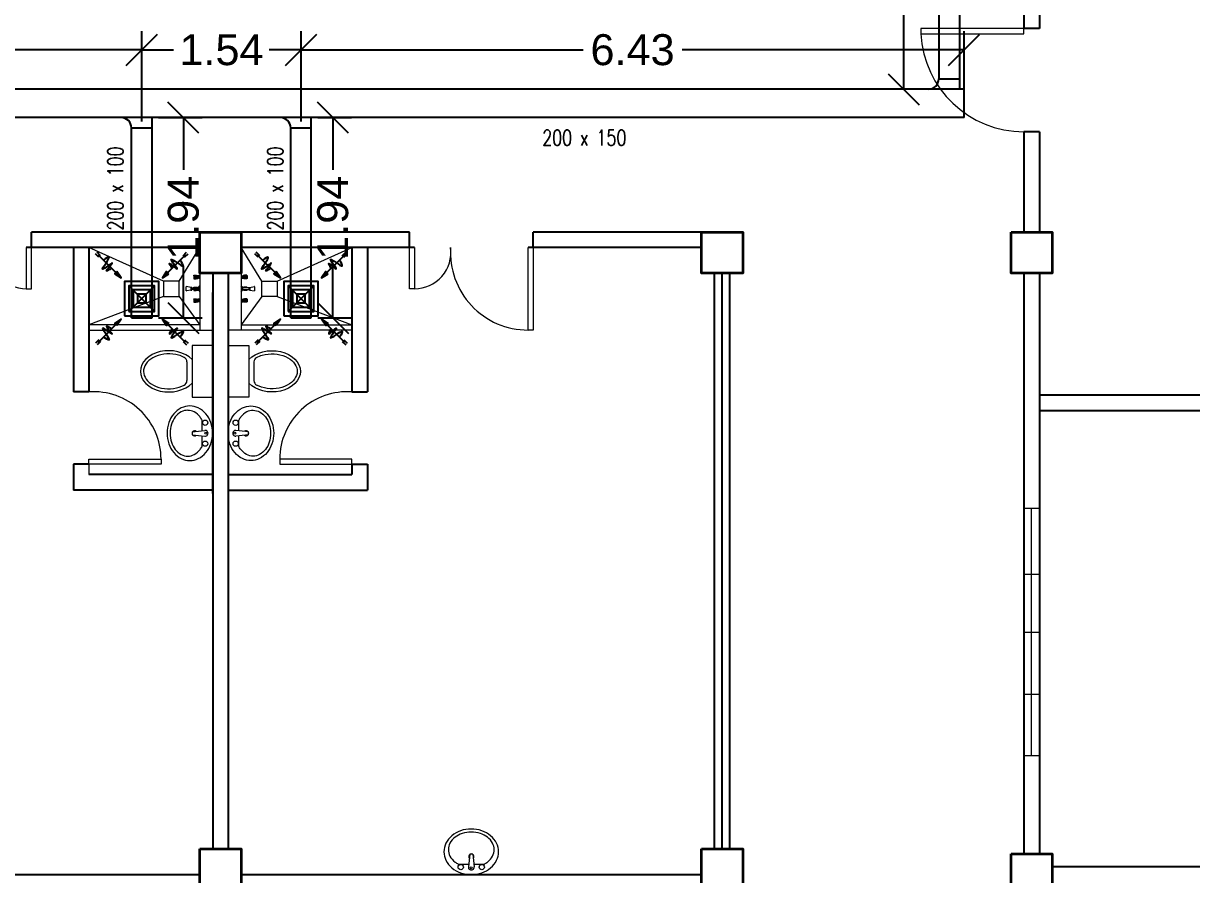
# Model space of a CAD drawing. Header units: millimetres. Extents: x 3 to 434, y 1 to 233.
# Drawn here: x 277.46 to 288.79, y 121.24 to 129.49 of the extents above; entities that cross this region are included whole.
import ezdxf

# ---------------------------------------------------------------- set-up
doc = ezdxf.new("R2010")
doc.units = ezdxf.units.MM
doc.header["$MEASUREMENT"] = 0
for name, color, linetype in [('AIR', 7, 'Continuous'), ('AIR-00', 8, 'Continuous'), ('AIR-03', 30, 'Continuous'), ('dimen', 7, 'Continuous'), ('ducting label', 7, 'Continuous'), ('exhaust', 1, 'Continuous')]:
    doc.layers.add(name, color=color, linetype=linetype)
doc.styles.add('Arch-Dim', font='simplex.shx', dxfattribs={"width": 0.75})
doc.styles.get("Standard").update_dxf_attribs({"font": 'arial.ttf'})
doc.dimstyles.new('Copy of dimension', dxfattribs={"dimtxt": 0.3, "dimasz": 0.3, "dimexe": 0.18, "dimexo": 0.0625, "dimgap": 0.09, "dimtad": 0, "dimzin": 0, "dimdsep": 46, "dimtxsty": 'Standard', "dimblk": 'OBLIQUE', "dimcen": 0.09, "dimclrd": 256, "dimclre": 256, "dimclrt": 256, "dimadec": 0, "dimazin": 0, "dimtfac": 1, "dimtofl": 0, "dimtmove": 0, "dimatfit": 3, "dimldrblk": 'OBLIQUE', "dimfxl": 1, "dimtolj": 1, "dimtzin": 0, "dimarcsym": 0})

# ---------------------------------------------------------------- blocks, each defined once
blk = doc.blocks.new('GRILL-C-IN')
at = {"layer": 'AIR-00', "ltscale": 3}
for p, q in [((-0.623, 0.601), (-0.674, 0.651)), ((-0.601, 0.623), (-0.651, 0.674)), ((-0.637, 0.637), (-0.3, 0.3)), ((0.637, 0.637), (0.3, 0.3)), ((0.601, 0.623), (0.651, 0.674)), ((0.623, 0.601), (0.674, 0.651)), ((-0.637, -0.637), (-0.3, -0.3)), ((0.637, -0.637), (0.3, -0.3)), ((-0.623, -0.601), (-0.674, -0.651)), ((-0.601, -0.623), (-0.651, -0.674)), ((0.601, -0.623), (0.651, -0.674)), ((0.623, -0.601), (0.674, -0.651))]:
    blk.add_line(p, q, dxfattribs=at)
at = {"layer": 'AIR-00', "color": 50}
for p, q in [((-0.188, 0.187), (0.187, -0.188)), ((0.187, 0.187), (-0.188, -0.188))]:
    blk.add_line(p, q, dxfattribs=at)
at = {"layer": 'AIR-00', "ltscale": 3}
for points in [[(-0.362, 0.393), (-0.393, 0.362), (-0.3, 0.3)], [(0.393, 0.362), (0.362, 0.393), (0.3, 0.3)], [(-0.362, -0.393), (-0.393, -0.362), (-0.3, -0.3)], [(0.393, -0.362), (0.362, -0.393), (0.3, -0.3)]]:
    blk.add_lwpolyline(points, close=True, dxfattribs=at)
at = {"layer": 'AIR-00', "color": 50}
for points in [[(-0.188, -0.188), (0.187, -0.188), (0.187, 0.187), (-0.188, 0.187)], [(-0.125, -0.125), (0.125, -0.125), (0.125, 0.125), (-0.125, 0.125)], [(-0.062, -0.062), (0.062, -0.062), (0.062, 0.062), (-0.062, 0.062)]]:
    blk.add_lwpolyline(points, close=True, dxfattribs=at)
at = {"layer": 'AIR-00', "ltscale": 3}
for points in [[(-0.441, 0.441), (-0.512, 0.404), (-0.432, 0.514), (-0.568, 0.43), (-0.477, 0.6), (-0.561, 0.561)], [(0.441, 0.441), (0.404, 0.512), (0.514, 0.432), (0.43, 0.568), (0.6, 0.477), (0.561, 0.561)], [(-0.441, -0.441), (-0.512, -0.404), (-0.432, -0.514), (-0.568, -0.43), (-0.477, -0.6), (-0.561, -0.561)], [(0.441, -0.441), (0.404, -0.512), (0.514, -0.432), (0.43, -0.568), (0.6, -0.477), (0.561, -0.561)]]:
    blk.add_spline(points, degree=3, dxfattribs=at)
for points in [[(-0.3, 0.3), (-0.362, 0.393), (-0.393, 0.362)], [(0.3, 0.3), (0.393, 0.362), (0.362, 0.393)], [(-0.3, -0.3), (-0.362, -0.393), (-0.393, -0.362)], [(0.3, -0.3), (0.393, -0.362), (0.362, -0.393)]]:
    blk.add_solid(points, dxfattribs=at)
at = {"layer": 'AIR-03', "color": 6}
blk.add_lwpolyline([(-0.25, -0.25), (0.25, -0.25), (0.25, 0.25), (-0.25, 0.25)], close=True, dxfattribs=at)
blk = doc.blocks.new('_Oblique')
at = {"color": 0, "linetype": 'ByBlock', "lineweight": -2}
blk.add_line((-0.5, -0.5), (0.5, 0.5), dxfattribs=at)
blk = doc.blocks.new('*D73')
at = {"layer": 'Defpoints', "color": 0, "transparency": 16777216}
for p in [(278.612, 129.233), (272.891, 128.715), (278.612, 128.477)]:
    blk.add_point(p, dxfattribs=at)
at = {"layer": 'dimen', "lineweight": -2, "transparency": 16777216}
for p, q in [((272.891, 128.777), (272.891, 129.413)), ((278.612, 128.54), (278.612, 129.413)), ((272.891, 129.233), (275.274, 129.233)), ((278.612, 129.233), (276.23, 129.233))]:
    blk.add_line(p, q, dxfattribs=at)
at = {"layer": 'dimen', "lineweight": -2, "transparency": 16777216, "xscale": 0.3, "yscale": 0.3, "zscale": 0.3, "rotation": 180}
blk.add_blockref('_Oblique', (272.891, 129.233), dxfattribs=at)
at = {"layer": 'dimen', "lineweight": -2, "transparency": 16777216, "xscale": 0.3, "yscale": 0.3, "zscale": 0.3}
blk.add_blockref('_Oblique', (278.612, 129.233), dxfattribs=at)
at = {"layer": 'dimen', "transparency": 16777216, "insert": (275.752, 129.233), "char_height": 0.3, "attachment_point": 5}
blk.add_mtext('\\A1;5.72', dxfattribs=at)
blk = doc.blocks.new('*D74')
at = {"layer": 'Defpoints', "color": 0, "transparency": 16777216}
for p in [(280.155, 129.233), (278.612, 128.477), (280.155, 128.477)]:
    blk.add_point(p, dxfattribs=at)
at = {"layer": 'dimen', "lineweight": -2, "transparency": 16777216}
for p, q in [((278.612, 128.54), (278.612, 129.413)), ((280.155, 128.54), (280.155, 129.413)), ((278.612, 129.233), (278.919, 129.233)), ((280.155, 129.233), (279.848, 129.233))]:
    blk.add_line(p, q, dxfattribs=at)
at = {"layer": 'dimen', "lineweight": -2, "transparency": 16777216, "xscale": 0.3, "yscale": 0.3, "zscale": 0.3, "rotation": 180}
blk.add_blockref('_Oblique', (278.612, 129.233), dxfattribs=at)
at = {"layer": 'dimen', "lineweight": -2, "transparency": 16777216, "xscale": 0.3, "yscale": 0.3, "zscale": 0.3}
blk.add_blockref('_Oblique', (280.155, 129.233), dxfattribs=at)
at = {"layer": 'dimen', "transparency": 16777216, "insert": (279.384, 129.233), "char_height": 0.3, "attachment_point": 5}
blk.add_mtext('\\A1;1.54', dxfattribs=at)
blk = doc.blocks.new('*D75')
at = {"layer": 'Defpoints', "color": 0, "transparency": 16777216}
for p in [(286.581, 129.233), (286.581, 128.577), (280.155, 128.477)]:
    blk.add_point(p, dxfattribs=at)
at = {"layer": 'dimen', "lineweight": -2, "transparency": 16777216}
for p, q in [((280.155, 128.54), (280.155, 129.413)), ((286.581, 128.64), (286.581, 129.413)), ((280.155, 129.233), (282.888, 129.233)), ((286.581, 129.233), (283.848, 129.233))]:
    blk.add_line(p, q, dxfattribs=at)
at = {"layer": 'dimen', "lineweight": -2, "transparency": 16777216, "xscale": 0.3, "yscale": 0.3, "zscale": 0.3, "rotation": 180}
blk.add_blockref('_Oblique', (280.155, 129.233), dxfattribs=at)
at = {"layer": 'dimen', "lineweight": -2, "transparency": 16777216, "xscale": 0.3, "yscale": 0.3, "zscale": 0.3}
blk.add_blockref('_Oblique', (286.581, 129.233), dxfattribs=at)
at = {"layer": 'dimen', "transparency": 16777216, "insert": (283.368, 129.233), "char_height": 0.3, "attachment_point": 5}
blk.add_mtext('\\A1;6.43', dxfattribs=at)
blk = doc.blocks.new('*D76')
at = {"layer": 'Defpoints', "color": 0, "transparency": 16777216}
for p in [(285.996, 132.698), (286.636, 132.698), (286.536, 128.852)]:
    blk.add_point(p, dxfattribs=at)
at = {"layer": 'dimen', "lineweight": -2, "transparency": 16777216}
for p, q in [((286.573, 132.698), (285.816, 132.698)), ((285.996, 132.698), (285.996, 131.256)), ((285.996, 128.852), (285.996, 130.294)), ((286.473, 128.852), (285.816, 128.852))]:
    blk.add_line(p, q, dxfattribs=at)
at = {"layer": 'dimen', "lineweight": -2, "transparency": 16777216, "xscale": 0.3, "yscale": 0.3, "zscale": 0.3}
for p, rotation in [((285.996, 132.698), 90), ((285.996, 128.852), 270)]:
    blk.add_blockref('_Oblique', p, dxfattribs=dict(at, rotation=rotation))
at = {"layer": 'dimen', "transparency": 16777216, "insert": (285.996, 130.775), "char_height": 0.3, "attachment_point": 5, "rotation": 90}
blk.add_mtext('\\A1;3.85', dxfattribs=at)
blk = doc.blocks.new('*D79')
at = {"layer": 'Defpoints', "color": 0, "transparency": 16777216}
for p in [(280.255, 128.577), (280.255, 126.636), (280.464, 126.636)]:
    blk.add_point(p, dxfattribs=at)
at = {"layer": 'dimen', "lineweight": -2, "transparency": 16777216}
for p, q in [((280.317, 128.577), (280.644, 128.577)), ((280.464, 128.577), (280.464, 128.071)), ((280.464, 126.636), (280.464, 127.142)), ((280.317, 126.636), (280.644, 126.636))]:
    blk.add_line(p, q, dxfattribs=at)
at = {"layer": 'dimen', "lineweight": -2, "transparency": 16777216, "xscale": 0.3, "yscale": 0.3, "zscale": 0.3}
for p, rotation in [((280.464, 128.577), 90), ((280.464, 126.636), 270)]:
    blk.add_blockref('_Oblique', p, dxfattribs=dict(at, rotation=rotation))
at = {"layer": 'dimen', "transparency": 16777216, "insert": (280.464, 127.606), "char_height": 0.3, "attachment_point": 5, "rotation": 90}
blk.add_mtext('\\A1;1.94', dxfattribs=at)
blk = doc.blocks.new('*D80')
at = {"layer": 'Defpoints', "color": 0, "transparency": 16777216}
for p in [(278.712, 128.577), (278.712, 126.636), (279.016, 126.636)]:
    blk.add_point(p, dxfattribs=at)
at = {"layer": 'dimen', "lineweight": -2, "transparency": 16777216}
for p, q in [((278.775, 128.577), (279.196, 128.577)), ((279.016, 128.577), (279.016, 128.071)), ((279.016, 126.636), (279.016, 127.142)), ((278.775, 126.636), (279.196, 126.636))]:
    blk.add_line(p, q, dxfattribs=at)
at = {"layer": 'dimen', "lineweight": -2, "transparency": 16777216, "xscale": 0.3, "yscale": 0.3, "zscale": 0.3}
for p, rotation in [((279.016, 128.577), 90), ((279.016, 126.636), 270)]:
    blk.add_blockref('_Oblique', p, dxfattribs=dict(at, rotation=rotation))
at = {"layer": 'dimen', "transparency": 16777216, "insert": (279.016, 127.606), "char_height": 0.3, "attachment_point": 5, "rotation": 90}
blk.add_mtext('\\A1;1.94', dxfattribs=at)

msp = doc.modelspace()

# ---------------------------------------------------------------- linework, layer by layer
at = {"color": 8, "lineweight": 25}
for p, q in [((287.161, 130.092), (287.161, 129.44)), ((287.311, 130.092), (287.311, 129.44)), ((287.311, 129.44), (287.161, 129.44)), ((287.161, 128.44), (287.161, 127.468)), ((287.311, 128.44), (287.161, 128.44)), ((287.311, 128.44), (287.311, 127.468)), ((281.205, 127.468), (277.543, 127.468)), ((277.543, 127.318), (277.543, 127.468)), ((281.205, 127.318), (281.205, 127.468)), ((284.036, 127.468), (282.405, 127.468)), ((282.405, 127.318), (282.405, 127.468)), ((279.174, 127.318), (277.493, 127.318)), ((281.255, 127.318), (279.574, 127.318)), ((284.036, 127.318), (282.355, 127.318)), ((279.299, 127.068), (279.299, 121.491)), ((279.449, 127.068), (279.449, 121.491)), ((284.161, 121.491), (284.161, 127.068)), ((284.236, 121.491), (284.236, 127.068)), ((284.311, 121.491), (284.311, 127.068)), ((287.161, 127.068), (287.161, 125.74)), ((287.311, 127.068), (287.311, 125.89)), ((279.299, 124.933), (279.299, 126.883)), ((287.311, 125.89), (293.261, 125.89)), ((287.311, 125.89), (287.311, 125.74)), ((287.161, 125.74), (287.161, 121.442)), ((287.311, 125.74), (291.111, 125.74)), ((287.311, 125.74), (287.311, 121.442)), ((291.111, 121.315), (287.436, 121.315)), ((274.711, 121.241), (279.174, 121.241)), ((279.574, 121.241), (284.036, 121.241))]:
    msp.add_line(p, q, dxfattribs=at)
at = {"color": 8, "lineweight": 13}
for p, q in [((287.161, 129.44), (286.161, 129.44)), ((286.161, 129.44), (286.161, 129.39)), ((287.161, 129.39), (287.161, 129.44)), ((286.161, 129.39), (287.161, 129.39))]:
    msp.add_line(p, q, dxfattribs=at)
at = {"color": 8, "lineweight": 25, "ltscale": 0.3}
for p, q in [((277.949, 127.318), (277.949, 125.918)), ((278.099, 127.318), (278.099, 125.918)), ((280.649, 127.318), (280.649, 125.918)), ((280.799, 127.318), (280.799, 125.918)), ((278.099, 125.918), (277.949, 125.918)), ((280.649, 125.918), (280.799, 125.918)), ((277.949, 125.218), (277.949, 124.968)), ((278.099, 125.218), (277.949, 125.218)), ((279.299, 125.118), (278.099, 125.118)), ((279.449, 125.118), (280.649, 125.118)), ((280.649, 125.218), (280.649, 125.118)), ((280.649, 125.218), (280.799, 125.218)), ((280.799, 125.218), (280.799, 124.968)), ((279.299, 124.968), (277.949, 124.968)), ((279.449, 124.968), (280.799, 124.968))]:
    msp.add_line(p, q, dxfattribs=at)
at = {"color": 8, "lineweight": 9}
for p, q in [((279.174, 127.318), (278.099, 127.318)), ((279.174, 127.318), (279.174, 126.518)), ((279.574, 127.318), (279.574, 126.518)), ((279.115, 127.045), (279.115, 127.019)), ((279.115, 127.045), (279.117, 127.045)), ((279.117, 127.045), (279.118, 127.049)), ((279.117, 127.045), (279.117, 127.019)), ((279.118, 127.049), (279.118, 127.015)), ((279.118, 127.049), (279.14, 127.049)), ((279.127, 127.045), (279.139, 127.045)), ((279.127, 127.038), (279.139, 127.038)), ((279.14, 127.049), (279.144, 127.046)), ((279.14, 127.045), (279.14, 127.038)), ((279.146, 127.046), (279.152, 127.046)), ((279.152, 127.046), (279.154, 127.045)), ((279.152, 127.046), (279.152, 127.018)), ((279.154, 127.045), (279.154, 127.019)), ((279.166, 127.043), (279.154, 127.043)), ((279.173, 127.049), (279.166, 127.046)), ((279.166, 127.046), (279.166, 127.018)), ((279.173, 127.049), (279.173, 127.015)), ((279.173, 127.049), (279.174, 127.049)), ((279.174, 127.049), (279.174, 127.015)), ((279.574, 127.049), (279.574, 127.015)), ((279.575, 127.049), (279.574, 127.049)), ((279.575, 127.049), (279.575, 127.015)), ((279.575, 127.049), (279.581, 127.046)), ((279.581, 127.046), (279.581, 127.018)), ((279.581, 127.043), (279.593, 127.043)), ((279.595, 127.046), (279.593, 127.045)), ((279.593, 127.045), (279.593, 127.019)), ((279.595, 127.046), (279.595, 127.018)), ((279.601, 127.046), (279.595, 127.046)), ((279.607, 127.049), (279.603, 127.046)), ((279.629, 127.049), (279.607, 127.049)), ((279.607, 127.045), (279.607, 127.038)), ((279.62, 127.045), (279.608, 127.045)), ((279.62, 127.038), (279.608, 127.038)), ((279.629, 127.049), (279.629, 127.015)), ((279.631, 127.045), (279.629, 127.049)), ((279.631, 127.045), (279.631, 127.019)), ((279.632, 127.045), (279.631, 127.045)), ((279.632, 127.045), (279.632, 127.019)), ((279.042, 126.899), (279.042, 126.938)), ((279.088, 126.931), (279.046, 126.939)), ((279.096, 126.931), (279.088, 126.931)), ((279.088, 126.931), (279.088, 126.906)), ((279.088, 126.931), (279.088, 126.906)), ((279.096, 126.906), (279.096, 126.931)), ((279.096, 126.926), (279.158, 126.926)), ((279.115, 127.019), (279.117, 127.019)), ((279.115, 126.931), (279.115, 126.926)), ((279.115, 126.931), (279.117, 126.931)), ((279.117, 127.019), (279.118, 127.015)), ((279.117, 126.931), (279.118, 126.935)), ((279.117, 126.931), (279.117, 126.926)), ((279.118, 127.015), (279.14, 127.015)), ((279.118, 126.935), (279.118, 126.926)), ((279.118, 126.935), (279.14, 126.935)), ((279.127, 127.026), (279.139, 127.026)), ((279.127, 127.019), (279.139, 127.019)), ((279.127, 126.931), (279.139, 126.931)), ((279.14, 127.019), (279.14, 127.026)), ((279.14, 127.015), (279.144, 127.017)), ((279.14, 126.935), (279.144, 126.933)), ((279.14, 126.932), (279.14, 126.926)), ((279.146, 127.018), (279.152, 127.018)), ((279.146, 126.932), (279.152, 126.932)), ((279.152, 127.018), (279.154, 127.019)), ((279.152, 126.932), (279.152, 126.926)), ((279.152, 126.932), (279.154, 126.932)), ((279.166, 127.021), (279.154, 127.021)), ((279.154, 126.932), (279.154, 126.926)), ((279.158, 126.93), (279.154, 126.93)), ((279.158, 126.901), (279.158, 126.936)), ((279.158, 126.936), (279.168, 126.936)), ((279.158, 126.926), (279.158, 126.911)), ((279.173, 127.015), (279.166, 127.018)), ((279.168, 126.936), (279.174, 126.947)), ((279.168, 126.901), (279.168, 126.936)), ((279.168, 126.936), (279.168, 126.901)), ((279.173, 127.015), (279.174, 127.015)), ((279.174, 126.947), (279.174, 126.889)), ((279.575, 127.015), (279.574, 127.015)), ((279.58, 126.936), (279.574, 126.947)), ((279.574, 126.947), (279.574, 126.889)), ((279.575, 127.015), (279.581, 127.018)), ((279.58, 126.901), (279.58, 126.936)), ((279.589, 126.936), (279.58, 126.936)), ((279.58, 126.936), (279.58, 126.901)), ((279.581, 127.021), (279.593, 127.021)), ((279.589, 126.901), (279.589, 126.936)), ((279.589, 126.93), (279.593, 126.93)), ((279.652, 126.926), (279.589, 126.926)), ((279.589, 126.926), (279.589, 126.911)), ((279.595, 127.018), (279.593, 127.019)), ((279.593, 126.932), (279.593, 126.926)), ((279.595, 126.932), (279.593, 126.932)), ((279.601, 127.018), (279.595, 127.018)), ((279.595, 126.932), (279.595, 126.926)), ((279.601, 126.932), (279.595, 126.932)), ((279.607, 127.015), (279.603, 127.017)), ((279.607, 126.935), (279.603, 126.933)), ((279.607, 127.019), (279.607, 127.026)), ((279.629, 127.015), (279.607, 127.015)), ((279.629, 126.935), (279.607, 126.935)), ((279.607, 126.932), (279.607, 126.926)), ((279.62, 127.026), (279.608, 127.026)), ((279.62, 127.019), (279.608, 127.019)), ((279.62, 126.931), (279.608, 126.931)), ((279.631, 127.019), (279.629, 127.015)), ((279.629, 126.935), (279.629, 126.926)), ((279.631, 126.931), (279.629, 126.935)), ((279.632, 127.019), (279.631, 127.019)), ((279.631, 126.931), (279.631, 126.926)), ((279.632, 126.931), (279.631, 126.931)), ((279.632, 126.931), (279.632, 126.926)), ((279.652, 126.931), (279.659, 126.931)), ((279.652, 126.906), (279.652, 126.931)), ((279.659, 126.931), (279.701, 126.939)), ((279.659, 126.931), (279.659, 126.906)), ((279.659, 126.931), (279.659, 126.906)), ((279.706, 126.899), (279.706, 126.938)), ((279.088, 126.906), (279.046, 126.897)), ((279.088, 126.906), (279.096, 126.906)), ((279.158, 126.911), (279.096, 126.911)), ((279.115, 126.911), (279.115, 126.905)), ((279.115, 126.905), (279.117, 126.905)), ((279.115, 126.818), (279.117, 126.818)), ((279.115, 126.818), (279.115, 126.792)), ((279.117, 126.911), (279.117, 126.905)), ((279.117, 126.905), (279.118, 126.902)), ((279.117, 126.818), (279.118, 126.821)), ((279.117, 126.818), (279.117, 126.792)), ((279.118, 126.911), (279.118, 126.902)), ((279.118, 126.902), (279.14, 126.902)), ((279.118, 126.821), (279.14, 126.821)), ((279.118, 126.821), (279.118, 126.788)), ((279.127, 126.905), (279.139, 126.905)), ((279.127, 126.818), (279.139, 126.818)), ((279.127, 126.811), (279.139, 126.811)), ((279.14, 126.905), (279.14, 126.911)), ((279.14, 126.902), (279.144, 126.904)), ((279.14, 126.821), (279.144, 126.819)), ((279.14, 126.818), (279.14, 126.811)), ((279.146, 126.904), (279.152, 126.904)), ((279.146, 126.819), (279.152, 126.819)), ((279.152, 126.911), (279.152, 126.904)), ((279.152, 126.904), (279.154, 126.905)), ((279.152, 126.819), (279.152, 126.791)), ((279.152, 126.819), (279.154, 126.818)), ((279.154, 126.911), (279.154, 126.905)), ((279.158, 126.907), (279.154, 126.907)), ((279.154, 126.818), (279.154, 126.791)), ((279.166, 126.816), (279.154, 126.816)), ((279.168, 126.901), (279.158, 126.901)), ((279.173, 126.822), (279.166, 126.818)), ((279.166, 126.818), (279.166, 126.791)), ((279.174, 126.889), (279.168, 126.901)), ((279.173, 126.822), (279.174, 126.822)), ((279.173, 126.822), (279.173, 126.788)), ((279.174, 126.822), (279.174, 126.788)), ((279.574, 126.889), (279.58, 126.901)), ((279.575, 126.822), (279.574, 126.822)), ((279.574, 126.822), (279.574, 126.788)), ((279.575, 126.822), (279.581, 126.818)), ((279.575, 126.822), (279.575, 126.788)), ((279.58, 126.901), (279.589, 126.901)), ((279.581, 126.818), (279.581, 126.791)), ((279.581, 126.816), (279.593, 126.816)), ((279.589, 126.911), (279.652, 126.911)), ((279.589, 126.907), (279.593, 126.907)), ((279.593, 126.911), (279.593, 126.905)), ((279.595, 126.904), (279.593, 126.905)), ((279.595, 126.819), (279.593, 126.818)), ((279.593, 126.818), (279.593, 126.791)), ((279.595, 126.911), (279.595, 126.904)), ((279.601, 126.904), (279.595, 126.904)), ((279.601, 126.819), (279.595, 126.819)), ((279.595, 126.819), (279.595, 126.791)), ((279.607, 126.902), (279.603, 126.904)), ((279.607, 126.821), (279.603, 126.819)), ((279.607, 126.905), (279.607, 126.911)), ((279.629, 126.902), (279.607, 126.902)), ((279.629, 126.821), (279.607, 126.821)), ((279.607, 126.818), (279.607, 126.811)), ((279.62, 126.905), (279.608, 126.905)), ((279.62, 126.818), (279.608, 126.818)), ((279.62, 126.811), (279.608, 126.811)), ((279.629, 126.911), (279.629, 126.902)), ((279.631, 126.905), (279.629, 126.902)), ((279.631, 126.818), (279.629, 126.821)), ((279.629, 126.821), (279.629, 126.788)), ((279.631, 126.911), (279.631, 126.905)), ((279.632, 126.905), (279.631, 126.905)), ((279.632, 126.818), (279.631, 126.818)), ((279.631, 126.818), (279.631, 126.792)), ((279.632, 126.911), (279.632, 126.905)), ((279.632, 126.818), (279.632, 126.792)), ((279.659, 126.906), (279.652, 126.906)), ((279.659, 126.906), (279.701, 126.897)), ((279.115, 126.792), (279.117, 126.792)), ((279.117, 126.792), (279.118, 126.788)), ((279.118, 126.788), (279.14, 126.788)), ((279.127, 126.799), (279.139, 126.799)), ((279.127, 126.792), (279.139, 126.792)), ((279.14, 126.791), (279.14, 126.799)), ((279.14, 126.788), (279.144, 126.79)), ((279.146, 126.791), (279.152, 126.791)), ((279.152, 126.791), (279.154, 126.791)), ((279.166, 126.793), (279.154, 126.793)), ((279.173, 126.788), (279.166, 126.791)), ((279.173, 126.788), (279.174, 126.788)), ((279.575, 126.788), (279.574, 126.788)), ((279.575, 126.788), (279.581, 126.791)), ((279.581, 126.793), (279.593, 126.793)), ((279.595, 126.791), (279.593, 126.791)), ((279.601, 126.791), (279.595, 126.791)), ((279.607, 126.788), (279.603, 126.79)), ((279.607, 126.791), (279.607, 126.799)), ((279.629, 126.788), (279.607, 126.788)), ((279.62, 126.799), (279.608, 126.799)), ((279.62, 126.792), (279.608, 126.792)), ((279.631, 126.792), (279.629, 126.788)), ((279.632, 126.792), (279.631, 126.792)), ((279.299, 126.368), (279.099, 126.368)), ((279.099, 126.368), (279.099, 125.868)), ((279.299, 125.868), (279.299, 126.368)), ((279.449, 126.368), (279.649, 126.368)), ((279.449, 125.868), (279.449, 126.368)), ((279.649, 126.368), (279.649, 125.868)), ((279.049, 126.209), (279.049, 126.028)), ((279.699, 126.209), (279.699, 126.028)), ((279.099, 125.868), (279.299, 125.868)), ((279.649, 125.868), (279.449, 125.868)), ((279.197, 125.543), (279.197, 125.645)), ((279.551, 125.543), (279.551, 125.645)), ((279.101, 125.533), (279.223, 125.546)), ((279.101, 125.504), (279.223, 125.49)), ((279.647, 125.533), (279.525, 125.546)), ((279.647, 125.504), (279.525, 125.49)), ((287.161, 124.791), (287.311, 124.791)), ((287.161, 123.591), (287.161, 124.791)), ((287.236, 122.391), (287.236, 124.791)), ((287.311, 124.791), (287.311, 122.391)), ((287.161, 124.154), (287.311, 124.154)), ((287.161, 123.591), (287.161, 122.391)), ((287.161, 123.591), (287.311, 123.591)), ((287.161, 122.991), (287.311, 122.991)), ((287.311, 122.391), (287.161, 122.391)), ((281.791, 121.439), (281.777, 121.317)), ((281.82, 121.439), (281.833, 121.317))]:
    msp.add_line(p, q, dxfattribs=at)
at = {"color": 8, "lineweight": 9, "ltscale": 0.3}
for p, q in [((278.824, 126.993), (278.099, 127.318)), ((278.974, 126.993), (279.174, 127.318)), ((279.774, 126.993), (279.574, 127.318)), ((279.924, 126.993), (280.649, 127.318)), ((278.824, 126.843), (278.099, 126.568)), ((278.974, 126.843), (279.174, 126.568)), ((279.774, 126.843), (279.574, 126.568)), ((279.924, 126.843), (280.649, 126.568))]:
    msp.add_line(p, q, dxfattribs=at)
at = {"color": 8, "lineweight": 13, "ltscale": 0.3}
msp.add_line((278.099, 125.218), (278.099, 125.118), dxfattribs=at)
at = {"color": 8, "lineweight": 35}
for points in [[(279.174, 127.468), (279.574, 127.468), (279.574, 127.068), (279.174, 127.068)], [(284.036, 127.468), (284.436, 127.468), (284.436, 127.068), (284.036, 127.068)], [(287.036, 127.468), (287.436, 127.468), (287.436, 127.068), (287.036, 127.068)], [(279.174, 121.491), (279.574, 121.491), (279.574, 121.091), (279.174, 121.091)], [(284.036, 121.491), (284.436, 121.491), (284.436, 121.091), (284.036, 121.091)], [(287.036, 121.442), (287.436, 121.442), (287.436, 121.042), (287.036, 121.042)]]:
    msp.add_lwpolyline(points, close=True, dxfattribs=at)
at = {"color": 8, "lineweight": 13, "ltscale": 0.03}
for points in [[(277.543, 127.318), (277.493, 127.318), (277.493, 126.918), (277.543, 126.918)], [(281.205, 127.318), (281.255, 127.318), (281.255, 126.918), (281.205, 126.918)], [(282.355, 127.318), (282.405, 127.318), (282.405, 126.518), (282.355, 126.518)], [(278.099, 125.218), (278.099, 125.268), (278.799, 125.268), (278.799, 125.218)], [(280.649, 125.218), (280.649, 125.268), (279.949, 125.268), (279.949, 125.218)]]:
    msp.add_lwpolyline(points, close=True, dxfattribs=at)
at = {"color": 8, "lineweight": 9, "ltscale": 0.03}
for points in [[(278.974, 126.843), (278.974, 126.993), (278.824, 126.993), (278.824, 126.843)], [(279.774, 126.843), (279.774, 126.993), (279.924, 126.993), (279.924, 126.843)]]:
    msp.add_lwpolyline(points, close=True, dxfattribs=at)
at = {"color": 8, "lineweight": 9, "ltscale": 0.3}
for points in [[(279.174, 126.568), (278.099, 126.568), (278.099, 126.518), (279.299, 126.518), (279.299, 126.518)], [(279.574, 126.568), (280.649, 126.568), (280.649, 126.518), (279.449, 126.518), (279.449, 126.518)]]:
    msp.add_lwpolyline(points, dxfattribs=at)
at = {"color": 8, "lineweight": 9}
for points in [[(279.078, 125.783, 0.11576), (278.995, 125.764, 0.104047), (278.921, 125.706, 0.090875), (278.874, 125.622, 0.083344), (278.857, 125.518, 0.083344), (278.874, 125.415, 0.090875), (278.921, 125.331, 0.104047), (278.995, 125.273, 0.11576), (279.078, 125.253, 0.11576), (279.16, 125.273, 0.104047), (279.234, 125.331, 0.090875), (279.281, 125.415, 0.083344), (279.299, 125.518, 0.083344), (279.281, 125.622, 0.090875), (279.234, 125.706, 0.104047), (279.16, 125.764, 0.11576)], [(279.67, 125.783, -0.11576), (279.752, 125.764, -0.104047), (279.826, 125.706, -0.090875), (279.873, 125.622, -0.083344), (279.891, 125.518, -0.083344), (279.873, 125.415, -0.090875), (279.826, 125.331, -0.104047), (279.752, 125.273, -0.11576), (279.67, 125.253, -0.11576), (279.587, 125.273, -0.104047), (279.513, 125.331, -0.090875), (279.466, 125.415, -0.083344), (279.449, 125.518, -0.083344), (279.466, 125.622, -0.090875), (279.513, 125.706, -0.104047), (279.587, 125.764, -0.11576)], [(282.07, 121.462, 0.11576), (282.051, 121.545, 0.104047), (281.992, 121.618, 0.090875), (281.908, 121.666, 0.083344), (281.805, 121.683, 0.083344), (281.702, 121.666, 0.090875), (281.618, 121.618, 0.104047), (281.559, 121.545, 0.11576), (281.54, 121.462, 0.11576), (281.559, 121.38, 0.104047), (281.618, 121.306, 0.090875), (281.702, 121.259, 0.083344), (281.805, 121.241, 0.083344), (281.908, 121.259, 0.090875), (281.992, 121.306, 0.104047), (282.051, 121.38, 0.11576)]]:
    msp.add_lwpolyline(points, format="xyb", close=True, dxfattribs=at)
for points in [[(279.057, 125.741, 0.124838), (278.994, 125.725, 0.105788), (278.937, 125.676, 0.086697), (278.9, 125.606, 0.076776), (278.887, 125.518, 0.076776), (278.9, 125.431, 0.086697), (278.937, 125.361, 0.105788), (278.994, 125.312, 0.124838), (279.057, 125.296, 0.124838), (279.119, 125.312, 0.105788), (279.177, 125.361, 0.040067), (279.197, 125.392), (279.197, 125.494, 0.040067)], [(279.691, 125.741, -0.124838), (279.753, 125.725, -0.105788), (279.811, 125.676, -0.086697), (279.847, 125.606, -0.076776), (279.861, 125.518, -0.076776), (279.847, 125.431, -0.086697), (279.811, 125.361, -0.105788), (279.753, 125.312, -0.124838), (279.691, 125.296, -0.124838), (279.628, 125.312, -0.105788), (279.571, 125.361, -0.040067), (279.551, 125.392), (279.551, 125.494, -0.040067)], [(282.028, 121.483, 0.124838), (282.012, 121.546, 0.105788), (281.962, 121.603, 0.086697), (281.893, 121.64, 0.076776), (281.805, 121.653, 0.076776), (281.717, 121.64, 0.086697), (281.648, 121.603, 0.105788), (281.598, 121.546, 0.124838), (281.583, 121.483, 0.124838), (281.598, 121.421, 0.105788), (281.648, 121.363, 0.040067), (281.678, 121.343), (281.781, 121.343, 0.040067)], [(281.829, 121.343), (281.932, 121.343, 0.040067), (281.962, 121.363, 0.105788), (282.012, 121.421, 0.124838), (282.028, 121.483, 0.124838)]]:
    msp.add_lwpolyline(points, format="xyb", dxfattribs=at)
for points in [[(287.161, 122.391), (287.161, 124.791), (287.311, 124.791), (287.311, 122.391)], [(287.161, 124.791), (287.311, 124.791), (287.311, 122.391), (287.161, 122.391)]]:
    msp.add_lwpolyline(points, close=True, dxfattribs=at)
for centre, radius in [((279.226, 125.62), 0.0255), ((279.522, 125.62), 0.0255), ((279.232, 125.518), 0.0095), ((279.515, 125.518), 0.0095), ((279.226, 125.417), 0.0255), ((279.522, 125.417), 0.0255), ((281.703, 121.314), 0.0255), ((281.805, 121.308), 0.0095), ((281.907, 121.314), 0.0255)]:
    msp.add_circle(centre, radius, dxfattribs=at)
at = {"color": 8, "lineweight": 13}
msp.add_arc((287.161, 129.44), 1, 182.866, 270, dxfattribs=at)
at = {"color": 8, "lineweight": 13, "ltscale": 0.03}
for centre, radius, start, end in [((277.493, 127.271), 0.353, 172.3719, 270), ((281.255, 127.271), 0.353, 270, 7.6281), ((282.355, 127.27), 0.752, 176.3048, 270), ((278.147, 125.268), 0.652, 0, 94.2422), ((280.601, 125.268), 0.652, 85.7578, 180)]:
    msp.add_arc(centre, radius, start, end, dxfattribs=at)
at = {"color": 8, "lineweight": 9}
for centre, radius, start, end in [((278.999, 126.209), 0.05, 0, 61.8499), ((279.749, 126.209), 0.05, 118.1501, 180), ((278.999, 126.028), 0.05, 298.0084, 360), ((279.749, 126.028), 0.05, 180, 241.9916), ((279.057, 125.609), 0.131, 61.5364, 90), ((279.033, 125.566), 0.181, 37.3815, 61.5364), ((278.995, 125.537), 0.228, 28.2037, 37.3815), ((279.752, 125.537), 0.228, 142.6185, 151.7963), ((279.715, 125.566), 0.181, 118.4636, 142.6185), ((279.691, 125.609), 0.131, 90, 118.4636), ((279.124, 125.518), 0.025, 161.3793, 198.6207), ((279.195, 125.518), 0.0948, 171.2026, 188.7974), ((279.124, 125.518), 0.025, 48.7978, 143.6932), ((279.124, 125.518), 0.025, 216.3068, 311.2022), ((279.226, 125.518), 0.028, 263.7545, 96.2455), ((279.522, 125.518), 0.028, 83.7545, 276.2455), ((279.624, 125.518), 0.025, 36.3068, 131.2022), ((279.624, 125.518), 0.025, 228.7978, 323.6932), ((279.553, 125.518), 0.0948, 351.2026, 8.7974), ((279.624, 125.518), 0.025, 341.3793, 18.6207), ((281.805, 121.416), 0.025, 126.3068, 221.2022), ((281.805, 121.345), 0.0948, 81.2026, 98.7974), ((281.805, 121.416), 0.025, 71.3793, 108.6207), ((281.805, 121.416), 0.025, 318.7978, 53.6932), ((281.805, 121.314), 0.028, 173.7545, 6.2455)]:
    msp.add_arc(centre, radius, start, end, dxfattribs=at)
for centre, major_axis, ratio, start_param, end_param in [((279.128, 127.058), (0.00896, 0.00896), 1, 3.15309, 3.864175), ((279.123, 127.032), (0.00268, 0.00268), 1, 1.643677, 3.068487), ((279.128, 127.028), (0.00738, 0.00738), 1, 0.858879, 1.643677), ((279.139, 127.049), (-0.00268, 0.00268), 1, 2.356082, 2.983721), ((279.139, 127.034), (0.00268, 0.00268), 1, 0.157647, 0.785286), ((279.133, 127.06), (-0.0118, 0.0118), 1, 2.876824, 3.009049), ((279.134, 127.027), (-0.00887, 0.00887), 1, 4.509022, 4.870036), ((279.146, 127.05), (-0.00268, 0.00268), 1, 1.862141, 2.356082), ((279.142, 127.032), (0.00268, 0.00268), 1, 4.915531, 6.079819), ((279.128, 127.006), (-0.00896, 0.00896), 1, -0.722807, -0.011722), ((279.128, 126.944), (0.00896, 0.00896), 1, 3.15309, 3.864175), ((279.128, 127.036), (-0.00738, 0.00738), 1, 1.497691, 2.282489), ((279.139, 127.03), (0.00268, 0.00268), 1, 3.926878, 4.554518), ((279.139, 127.015), (-0.00268, 0.00268), 1, -1.41315, -0.785511), ((279.139, 126.935), (0.00268, 0.00268), 1, 3.926878, 4.554518), ((279.134, 127.037), (-0.00887, 0.00887), 1, 2.983721, 3.344735), ((279.133, 127.004), (0.0118, 0.0118), 1, 0.132318, 0.264544), ((279.133, 126.947), (-0.0118, 0.0118), 1, 2.876824, 3.009049), ((279.146, 127.014), (-0.00268, 0.00268), 1, -0.785511, -0.291569), ((279.146, 126.936), (0.00268, 0.00268), 1, 3.432937, 3.926878), ((279.702, 126.936), (-0.00268, -0.00268), 1, 2.92514, 4.295202), ((279.045, 126.901), (-0.00268, 0.00268), 1, 1.354119, 2.724181), ((279.128, 126.893), (0.00896, 0.00896), 1, 0.847989, 1.559075), ((279.128, 126.83), (0.00896, 0.00896), 1, 3.15309, 3.864175), ((279.123, 126.805), (0.00268, 0.00268), 1, 1.643677, 3.068487), ((279.128, 126.8), (0.00738, 0.00738), 1, 0.858879, 1.643677), ((279.139, 126.901), (0.00268, 0.00268), 1, 0.157647, 0.785286), ((279.139, 126.822), (-0.00268, 0.00268), 1, 2.356082, 2.983721), ((279.139, 126.807), (0.00268, 0.00268), 1, 0.157647, 0.785286), ((279.133, 126.89), (-0.0118, 0.0118), 1, -1.438478, -1.306252), ((279.133, 126.833), (0.0118, 0.0118), 1, 4.44762, 4.579846), ((279.134, 126.8), (-0.00887, 0.00887), 1, 4.509022, 4.870036), ((279.146, 126.9), (0.00268, 0.00268), 1, 0.785286, 1.279227), ((279.146, 126.822), (-0.00268, 0.00268), 1, 1.862141, 2.356082), ((279.141, 126.805), (0.00268, 0.00268), 1, 4.915531, 6.079819), ((279.128, 126.779), (-0.00896, 0.00896), 1, -0.722807, -0.011722), ((279.128, 126.809), (-0.00738, 0.00738), 1, 1.497691, 2.282489), ((279.139, 126.802), (0.00268, 0.00268), 1, 3.926878, 4.554518), ((279.139, 126.788), (-0.00268, 0.00268), 1, -1.41315, -0.785511), ((279.134, 126.809), (-0.00887, 0.00887), 1, 2.983721, 3.344735), ((279.133, 126.776), (0.0118, 0.0118), 1, 0.132318, 0.264544), ((279.146, 126.787), (-0.00268, 0.00268), 1, -0.785511, -0.291569), ((278.874, 126.118), (0.275, 0), 0.727273, 0.612555, 5.670631)]:
    msp.add_ellipse(centre, major_axis=major_axis, ratio=ratio, start_param=start_param, end_param=end_param, dxfattribs=at)
at = {"color": 8, "lineweight": 9, "extrusion": (2.88216e-41, -4.99074e-41, -1)}
for centre, major_axis, start_param, end_param in [((279.601, 127.05), (0.00268, -0.00268), 0.291344, 0.785286), ((279.606, 127.032), (-0.00268, -0.00268), 0.203142, 1.36743), ((279.613, 127.027), (-0.00887, -0.00887), 1.36743, 1.728443), ((279.614, 127.06), (-0.0118, -0.0118), -0.264769, -0.132543), ((279.608, 127.049), (-0.00268, -0.00268), -0.785511, -0.157871), ((279.608, 127.034), (0.00268, -0.00268), 3.299239, 3.926878), ((279.619, 127.058), (-0.00896, -0.00896), -1.559299, -0.848214), ((279.62, 127.028), (0.00738, -0.00738), 4.000472, 4.78527), ((279.625, 127.032), (0.00268, -0.00268), 4.78527, 6.21008), ((279.601, 127.014), (0.00268, -0.00268), 3.926878, 4.42082), ((279.601, 126.936), (-0.00268, -0.00268), -1.279452, -0.785511), ((279.613, 127.037), (0.00887, -0.00887), 1.412925, 1.773938), ((279.614, 127.004), (-0.0118, -0.0118), 1.703115, 1.83534), ((279.614, 126.947), (0.0118, -0.0118), 1.306028, 1.438253), ((279.608, 127.03), (0.00268, -0.00268), 0.785286, 1.412925), ((279.608, 127.015), (0.00268, -0.00268), 3.299239, 3.926878), ((279.608, 126.935), (-0.00268, -0.00268), -0.785511, -0.157871), ((279.62, 127.036), (-0.00738, -0.00738), 4.639283, 5.424081), ((279.619, 127.006), (0.00896, -0.00896), 3.989582, 4.700667), ((279.619, 126.944), (0.00896, -0.00896), 0.011497, 0.722582), ((279.601, 126.9), (0.00268, -0.00268), 3.926878, 4.42082), ((279.601, 126.822), (-0.00268, -0.00268), -1.279452, -0.785511), ((279.606, 126.805), (-0.00268, -0.00268), 0.203142, 1.36743), ((279.613, 126.8), (0.00887, -0.00887), 2.938226, 3.299239), ((279.614, 126.89), (0.0118, -0.0118), 3.273911, 3.406137), ((279.614, 126.833), (-0.0118, -0.0118), -0.264769, -0.132543), ((279.608, 126.901), (0.00268, -0.00268), 3.299239, 3.926878), ((279.608, 126.822), (0.00268, -0.00268), 0.785286, 1.412925), ((279.608, 126.807), (0.00268, -0.00268), 3.299239, 3.926878), ((279.619, 126.893), (-0.00896, -0.00896), 2.418785, 3.129871), ((279.619, 126.83), (-0.00896, -0.00896), -1.559299, -0.848214), ((279.62, 126.8), (0.00738, -0.00738), 4.000472, 4.78527), ((279.625, 126.805), (-0.00268, -0.00268), 3.214474, 4.639283), ((279.702, 126.901), (0.00268, -0.00268), 6.066508, 7.43657), ((279.601, 126.787), (-0.00268, -0.00268), 2.356082, 2.850023), ((279.613, 126.809), (-0.00887, -0.00887), -0.157871, 0.203142), ((279.614, 126.776), (-0.0118, -0.0118), 1.703115, 1.83534), ((279.608, 126.802), (0.00268, -0.00268), 0.785286, 1.412925), ((279.608, 126.788), (-0.00268, -0.00268), 1.728443, 2.356082), ((279.62, 126.809), (0.00738, -0.00738), 6.21008, 6.994878), ((279.619, 126.779), (-0.00896, -0.00896), 2.418785, 3.129871)]:
    msp.add_ellipse(centre, major_axis=major_axis, ratio=1, start_param=start_param, end_param=end_param, dxfattribs=at)
at = {"color": 8, "lineweight": 9, "extrusion": (-2.88216e-41, -4.99074e-41, -1)}
msp.add_ellipse((279.045, 126.936), major_axis=(-0.00268, 0.00268), ratio=1, start_param=6.066732, end_param=7.436794, dxfattribs=at)
at = {"color": 8, "lineweight": 9, "extrusion": (0, 0, -1)}
msp.add_ellipse((279.874, 126.118), major_axis=(-0.275, 0), ratio=0.727273, start_param=0.612555, end_param=5.670631, dxfattribs=at)
at = {"color": 8, "lineweight": 9}
for points in [[(279.022, 126.253), (279.006, 126.262), (278.988, 126.269), (278.897, 126.296), (278.81, 126.291), (278.678, 126.233), (278.637, 126.183), (278.623, 126.085), (278.649, 126.033), (278.76, 125.959), (278.844, 125.941), (278.958, 125.957), (278.993, 125.968), (279.022, 125.984)], [(279.725, 126.253), (279.742, 126.262), (279.76, 126.269), (279.851, 126.296), (279.938, 126.291), (280.07, 126.233), (280.111, 126.183), (280.124, 126.085), (280.098, 126.033), (279.987, 125.959), (279.904, 125.941), (279.79, 125.957), (279.755, 125.968), (279.725, 125.984)]]:
    msp.add_open_spline(points, degree=3, knots=[0.937253, 0.937253, 0.937253, 0.937253, 1.185372, 1.185372, 2.113864, 2.113864, 3.042356, 3.042356, 3.970847, 3.970847, 4.899339, 4.899339, 5.346062, 5.346062, 5.346062, 5.346062], dxfattribs=at)
at = {"layer": 'exhaust'}
for p, q in [((286.336, 136.69), (286.336, 128.952)), ((286.536, 136.69), (286.536, 128.852)), ((286.581, 128.852), (272.891, 128.852)), ((286.336, 128.952), (286.536, 128.952)), ((286.581, 128.577), (286.581, 128.852)), ((286.581, 128.577), (263.415, 128.577)), ((278.712, 126.636), (278.712, 128.577)), ((280.255, 126.636), (280.255, 128.577)), ((278.512, 126.636), (278.512, 128.477)), ((278.512, 128.477), (278.712, 128.477)), ((280.055, 126.636), (280.055, 128.477)), ((280.055, 128.477), (280.255, 128.477)), ((278.512, 126.636), (278.712, 126.636)), ((280.055, 126.636), (280.255, 126.636))]:
    msp.add_line(p, q, dxfattribs=at)
for centre, start, end in [((286.236, 128.952), 270, 0), ((278.412, 128.477), 360, 90), ((279.955, 128.477), 0, 90)]:
    msp.add_arc(centre, 0.1, start, end, dxfattribs=at)

# ---------------------------------------------------------------- block references
at = {"layer": 'AIR', "xscale": 0.6658363358532475, "yscale": 0.6658363358532475, "zscale": 0.6658363358532475}
for p in [(278.612, 126.823), (280.155, 126.823)]:
    msp.add_blockref('GRILL-C-IN', p, dxfattribs=at)

# ---------------------------------------------------------------- texts
at = {"layer": 'ducting label', "color": 240, "linetype": 'Continuous', "lineweight": 25, "true_color": 0xed1f24, "insert": (282.493, 128.457), "char_height": 0.15, "attachment_point": 1, "style": 'Arch-Dim'}
msp.add_mtext_dynamic_manual_height_columns('\\A1;200 x 150', width=1.19515, gutter_width=1.011, heights=[0], dxfattribs=at)
at = {"layer": 'ducting label', "color": 240, "linetype": 'Continuous', "lineweight": 25, "true_color": 0xed1f24, "char_height": 0.15, "attachment_point": 1, "rotation": 90, "style": 'Arch-Dim'}
for insert in [(278.281, 127.482), (279.831, 127.482)]:
    msp.add_mtext_dynamic_manual_height_columns('\\A1;200 x 100', width=1.19515, gutter_width=1.011, heights=[0], dxfattribs=dict(at, insert=insert))

# ---------------------------------------------------------------- dimensions: what is measured, and where the dimension line sits
at = {"layer": 'dimen'}
for base, p1, p2, picture, middle in [((285.996, 132.698), (286.536, 128.852), (286.636, 132.698), '*D76', (285.996, 130.775)), ((279.016, 126.636), (278.712, 128.577), (278.712, 126.636), '*D80', (279.016, 127.606)), ((280.464, 126.636), (280.255, 128.577), (280.255, 126.636), '*D79', (280.464, 127.606))]:
    dim = msp.add_linear_dim(base=base, p1=p1, p2=p2, angle=90, dimstyle='Copy of dimension', dxfattribs=at)
    dim.commit()
    dim.dimension.update_dxf_attribs({"geometry": picture, "text_midpoint": middle})
for base, p1, p2, picture, middle in [((278.612, 129.233), (272.891, 128.715), (278.612, 128.477), '*D73', (275.752, 129.233)), ((280.155, 129.233), (278.612, 128.477), (280.155, 128.477), '*D74', (279.384, 129.233)), ((286.581, 129.233), (280.155, 128.477), (286.581, 128.577), '*D75', (283.368, 129.233))]:
    dim = msp.add_linear_dim(base=base, p1=p1, p2=p2, dimstyle='Copy of dimension', dxfattribs=at)
    dim.commit()
    dim.dimension.update_dxf_attribs({"geometry": picture, "text_midpoint": middle})

doc.saveas('drawing.dxf')
